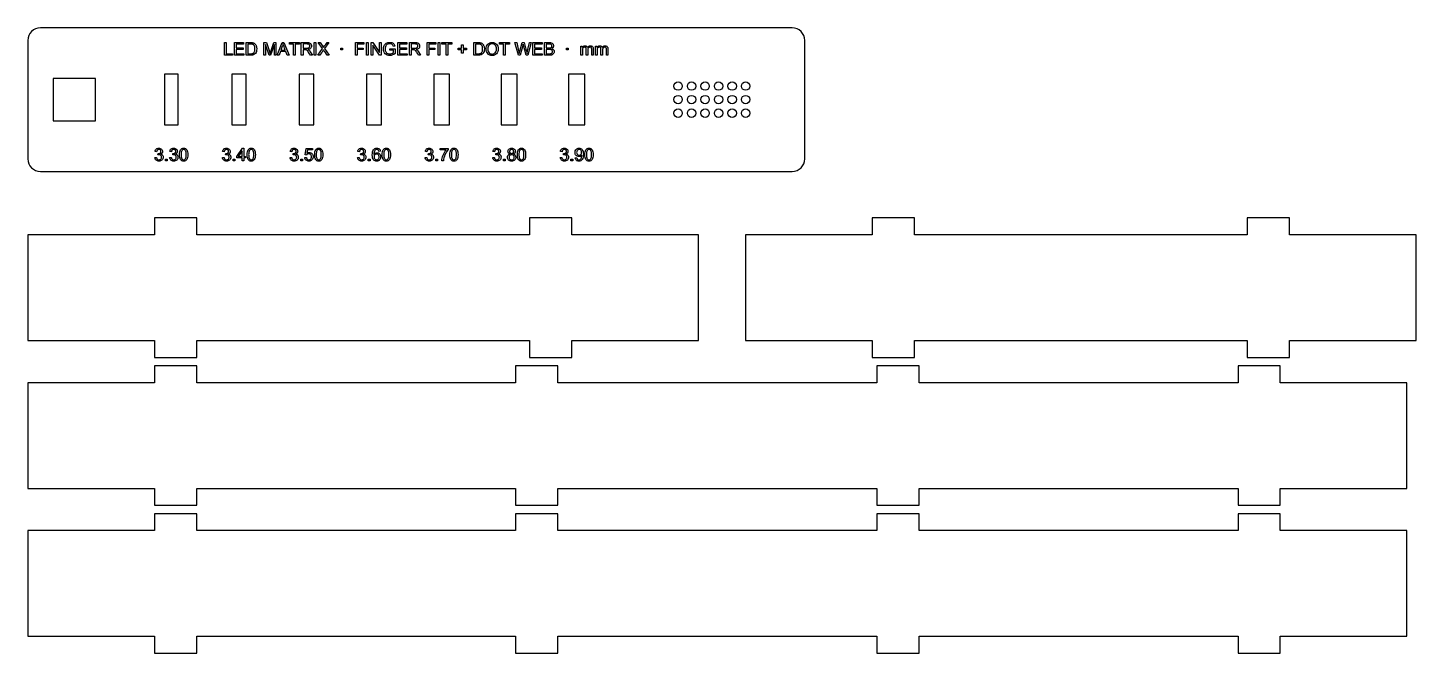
# Model space of a CAD drawing. Header units: millimetres. Extents: x 0 to 335, y -3 to 529.
# Drawn here: x 0 to 328.8, y 381 to 529 of the extents above; entities that cross this region are included whole.
import ezdxf

# ---------------------------------------------------------------- set-up
doc = ezdxf.new("R2010")
doc.units = ezdxf.units.MM
doc.layers.add('CUT', color=7, linetype='Continuous')
doc.layers.add('ENGRAVE', color=7, linetype='Continuous')

msp = doc.modelspace()

# ---------------------------------------------------------------- linework, layer by layer
at = {"layer": 'CUT'}
for p, q in [((181, 529), (3, 529)), ((0, 526), (0, 498)), ((184, 498), (184, 526)), ((16, 517), (6, 517)), ((6, 517), (6, 507)), ((16, 507), (16, 517)), ((35.65, 518), (32.35, 518)), ((32.35, 518), (32.35, 506)), ((35.65, 506), (35.65, 518)), ((51.7, 518), (48.3, 518)), ((48.3, 518), (48.3, 506)), ((51.7, 506), (51.7, 518)), ((67.75, 518), (64.25, 518)), ((64.25, 518), (64.25, 506)), ((67.75, 506), (67.75, 518)), ((83.8, 518), (80.2, 518)), ((80.2, 518), (80.2, 506)), ((83.8, 506), (83.8, 518)), ((99.85, 518), (96.15, 518)), ((96.15, 518), (96.15, 506)), ((99.85, 506), (99.85, 518)), ((115.9, 518), (112.1, 518)), ((112.1, 518), (112.1, 506)), ((115.9, 506), (115.9, 518)), ((131.95, 518), (128.05, 518)), ((128.05, 518), (128.05, 506)), ((131.95, 506), (131.95, 518)), ((6, 507), (16, 507)), ((32.35, 506), (35.65, 506)), ((48.3, 506), (51.7, 506)), ((64.25, 506), (67.75, 506)), ((80.2, 506), (83.8, 506)), ((96.15, 506), (99.85, 506)), ((112.1, 506), (115.9, 506)), ((128.05, 506), (131.95, 506)), ((3, 495), (181, 495)), ((40, 484), (30, 484)), ((30, 484), (30, 480)), ((40, 480), (40, 484)), ((128.8, 484), (118.8, 484)), ((118.8, 484), (118.8, 480)), ((128.8, 480), (128.8, 484)), ((210, 484), (200, 484)), ((200, 484), (200, 480)), ((210, 480), (210, 484)), ((298.8, 484), (288.8, 484)), ((288.8, 484), (288.8, 480)), ((298.8, 480), (298.8, 484)), ((30, 480), (0, 480)), ((0, 480), (0, 455)), ((118.8, 480), (40, 480)), ((158.8, 480), (128.8, 480)), ((158.8, 455), (158.8, 480)), ((200, 480), (170, 480)), ((170, 480), (170, 455)), ((288.8, 480), (210, 480)), ((328.8, 480), (298.8, 480)), ((328.8, 455), (328.8, 480)), ((0, 455), (30, 455)), ((30, 455), (30, 451)), ((40, 451), (40, 455)), ((40, 455), (118.8, 455)), ((118.8, 455), (118.8, 451)), ((128.8, 451), (128.8, 455)), ((128.8, 455), (158.8, 455)), ((170, 455), (200, 455)), ((200, 455), (200, 451)), ((210, 451), (210, 455)), ((210, 455), (288.8, 455)), ((288.8, 455), (288.8, 451)), ((298.8, 451), (298.8, 455)), ((298.8, 455), (328.8, 455)), ((30, 451), (40, 451)), ((118.8, 451), (128.8, 451)), ((200, 451), (210, 451)), ((288.8, 451), (298.8, 451)), ((40, 449), (30, 449)), ((30, 449), (30, 445)), ((40, 445), (40, 449)), ((125.53, 449), (115.53, 449)), ((115.53, 449), (115.53, 445)), ((125.53, 445), (125.53, 449)), ((211.07, 449), (201.07, 449)), ((201.07, 449), (201.07, 445)), ((211.07, 445), (211.07, 449)), ((296.6, 449), (286.6, 449)), ((286.6, 449), (286.6, 445)), ((296.6, 445), (296.6, 449)), ((30, 445), (0, 445)), ((0, 445), (0, 420)), ((115.53, 445), (40, 445)), ((201.07, 445), (125.53, 445)), ((286.6, 445), (211.07, 445)), ((326.6, 445), (296.6, 445)), ((326.6, 420), (326.6, 445)), ((0, 420), (30, 420)), ((30, 420), (30, 416)), ((40, 416), (40, 420)), ((40, 420), (115.53, 420)), ((115.53, 420), (115.53, 416)), ((125.53, 416), (125.53, 420)), ((125.53, 420), (201.07, 420)), ((201.07, 420), (201.07, 416)), ((211.07, 416), (211.07, 420)), ((211.07, 420), (286.6, 420)), ((286.6, 420), (286.6, 416)), ((296.6, 416), (296.6, 420)), ((296.6, 420), (326.6, 420)), ((30, 416), (40, 416)), ((115.53, 416), (125.53, 416)), ((201.07, 416), (211.07, 416)), ((286.6, 416), (296.6, 416)), ((40, 414), (30, 414)), ((30, 414), (30, 410)), ((40, 410), (40, 414)), ((125.53, 414), (115.53, 414)), ((115.53, 414), (115.53, 410)), ((125.53, 410), (125.53, 414)), ((211.07, 414), (201.07, 414)), ((201.07, 414), (201.07, 410)), ((211.07, 410), (211.07, 414)), ((296.6, 414), (286.6, 414)), ((286.6, 414), (286.6, 410)), ((296.6, 410), (296.6, 414)), ((30, 410), (0, 410)), ((0, 410), (0, 385)), ((115.53, 410), (40, 410)), ((201.07, 410), (125.53, 410)), ((286.6, 410), (211.07, 410)), ((326.6, 410), (296.6, 410)), ((326.6, 385), (326.6, 410)), ((0, 385), (30, 385)), ((30, 385), (30, 381)), ((40, 381), (40, 385)), ((40, 385), (115.53, 385)), ((115.53, 385), (115.53, 381)), ((125.53, 381), (125.53, 385)), ((125.53, 385), (201.07, 385)), ((201.07, 385), (201.07, 381)), ((211.07, 381), (211.07, 385)), ((211.07, 385), (286.6, 385)), ((286.6, 385), (286.6, 381)), ((296.6, 381), (296.6, 385)), ((296.6, 385), (326.6, 385)), ((30, 381), (40, 381)), ((115.53, 381), (125.53, 381)), ((201.07, 381), (211.07, 381)), ((286.6, 381), (296.6, 381))]:
    msp.add_line(p, q, dxfattribs=at)
for centre in [(154, 515.2), (154, 512), (157.2, 515.2), (157.2, 512), (160.4, 515.2), (160.4, 512), (163.6, 515.2), (163.6, 512), (166.8, 515.2), (166.8, 512), (170, 515.2), (170, 512), (154, 508.8), (157.2, 508.8), (160.4, 508.8), (163.6, 508.8), (166.8, 508.8), (170, 508.8)]:
    msp.add_circle(centre, 1, dxfattribs=at)
for centre, start, end in [((3, 526), 90, 180), ((181, 526), 0, 90), ((3, 498), 180, 270), ((181, 498), -90, 0)]:
    msp.add_arc(centre, 3, start, end, dxfattribs=at)
at = {"layer": 'ENGRAVE'}
for points in [[(48.47, 522.5), (46.6, 522.5), (46.6, 525.5), (46.99, 525.5), (46.99, 522.86), (48.47, 522.86), (48.47, 522.5)], [(51.18, 522.5), (48.94, 522.5), (48.94, 525.5), (51.11, 525.5), (51.11, 525.14), (49.34, 525.14), (49.34, 524.23), (51, 524.23), (51, 523.87), (49.34, 523.87), (49.34, 522.86), (51.18, 522.86), (51.18, 522.5)], [(51.74, 525.5), (52.78, 525.5), (52.91, 525.5), (53.03, 525.49), (53.14, 525.48), (53.25, 525.47), (53.34, 525.45), (53.44, 525.42), (53.53, 525.39), (53.62, 525.34), (53.71, 525.28), (53.79, 525.21), (53.87, 525.13), (53.94, 525.04), (54, 524.94), (54.05, 524.84), (54.1, 524.73), (54.15, 524.61), (54.18, 524.48), (54.2, 524.34), (54.22, 524.18), (54.22, 524.02), (54.2, 523.7), (54.14, 523.41), (54.05, 523.15), (53.91, 522.93), (53.72, 522.74), (53.48, 522.61), (53.18, 522.53), (52.82, 522.5), (51.74, 522.5), (51.74, 525.5)], [(52.14, 522.86), (52.78, 522.86), (52.88, 522.86), (52.97, 522.86), (53.05, 522.87), (53.13, 522.88), (53.21, 522.9), (53.29, 522.93), (53.37, 522.96), (53.45, 523.01), (53.52, 523.08), (53.59, 523.16), (53.65, 523.25), (53.71, 523.37), (53.75, 523.5), (53.79, 523.66), (53.81, 523.83), (53.81, 524.02), (53.81, 524.14), (53.8, 524.24), (53.79, 524.35), (53.77, 524.45), (53.75, 524.54), (53.72, 524.63), (53.68, 524.72), (53.63, 524.8), (53.57, 524.88), (53.51, 524.94), (53.45, 524.99), (53.38, 525.04), (53.31, 525.07), (53.24, 525.1), (53.17, 525.12), (53.11, 525.13), (53.04, 525.13), (52.96, 525.14), (52.87, 525.14), (52.77, 525.14), (52.14, 525.14), (52.14, 522.86)], [(58.77, 522.5), (58.39, 522.5), (58.39, 525.01), (58.39, 525.01), (57.52, 522.5), (57.17, 522.5), (56.31, 525.05), (56.29, 525.05), (56.29, 522.5), (55.92, 522.5), (55.92, 525.5), (56.51, 525.5), (57.22, 523.38), (57.27, 523.22), (57.31, 523.09), (57.34, 522.99), (57.36, 522.93), (57.37, 522.93), (57.4, 523.03), (57.43, 523.14), (57.48, 523.27), (57.53, 523.41), (58.24, 525.5), (58.77, 525.5), (58.77, 522.5)], [(61.89, 522.5), (61.44, 522.5), (61.09, 523.41), (59.84, 523.41), (59.5, 522.5), (59.08, 522.5), (60.24, 525.5), (60.66, 525.5), (61.89, 522.5)], [(60.97, 523.73), (60.8, 524.16), (60.68, 524.49), (60.6, 524.72), (60.55, 524.83), (60.53, 524.91), (60.5, 524.99), (60.48, 525.08), (60.45, 525.19), (60.44, 525.19), (60.41, 525.04), (60.37, 524.9), (60.33, 524.76), (60.28, 524.63), (59.95, 523.73), (60.97, 523.73)], [(64.35, 525.14), (63.36, 525.14), (63.36, 522.5), (62.96, 522.5), (62.96, 525.14), (61.98, 525.14), (61.98, 525.5), (64.35, 525.5), (64.35, 525.14)], [(67.42, 522.5), (66.92, 522.5), (66.72, 522.82), (66.56, 523.07), (66.44, 523.25), (66.37, 523.37), (66.31, 523.45), (66.26, 523.52), (66.2, 523.59), (66.14, 523.65), (66.08, 523.7), (66.02, 523.74), (65.97, 523.77), (65.91, 523.79), (65.86, 523.81), (65.79, 523.82), (65.72, 523.82), (65.64, 523.82), (65.18, 523.82), (65.18, 522.5), (64.78, 522.5), (64.78, 525.5), (66.11, 525.5), (66.24, 525.5), (66.36, 525.49), (66.47, 525.48), (66.56, 525.47), (66.65, 525.44), (66.74, 525.41), (66.82, 525.37), (66.89, 525.32), (66.95, 525.26), (67.01, 525.19), (67.06, 525.12), (67.1, 525.04), (67.13, 524.95), (67.16, 524.86), (67.17, 524.77), (67.18, 524.68), (67.16, 524.52), (67.12, 524.37), (67.06, 524.24), (66.96, 524.13), (66.84, 524.04), (66.7, 523.96), (66.53, 523.91), (66.34, 523.87), (66.34, 523.86), (66.48, 523.78), (66.63, 523.66), (66.77, 523.51), (66.9, 523.32), (67.42, 522.5)], [(65.18, 524.18), (66.03, 524.18), (66.15, 524.18), (66.26, 524.19), (66.35, 524.2), (66.44, 524.22), (66.51, 524.25), (66.57, 524.29), (66.63, 524.34), (66.68, 524.39), (66.72, 524.46), (66.74, 524.53), (66.76, 524.6), (66.77, 524.68), (66.76, 524.78), (66.73, 524.87), (66.68, 524.95), (66.62, 525.03), (66.53, 525.09), (66.42, 525.13), (66.28, 525.16), (66.12, 525.17), (65.18, 525.17), (65.18, 524.18)], [(68.25, 522.5), (67.86, 522.5), (67.86, 525.5), (68.25, 525.5), (68.25, 522.5)], [(71.41, 522.5), (70.92, 522.5), (70.31, 523.35), (70.21, 523.49), (70.13, 523.61), (70.07, 523.7), (70.04, 523.77), (70.03, 523.77), (70.01, 523.74), (69.97, 523.68), (69.9, 523.57), (69.8, 523.43), (69.68, 523.26), (69.53, 523.04), (69.34, 522.79), (69.13, 522.5), (68.66, 522.5), (69.82, 524.06), (68.79, 525.5), (69.26, 525.5), (69.9, 524.6), (69.94, 524.53), (69.98, 524.47), (70.02, 524.41), (70.05, 524.36), (70.13, 524.48), (70.3, 524.71), (70.55, 525.05), (70.89, 525.5), (71.32, 525.5), (70.27, 524.09), (71.41, 522.5)], [(74.55, 523.76), (74.13, 523.76), (74.13, 524.18), (74.55, 524.18), (74.55, 523.76)], [(79.61, 525.14), (77.99, 525.14), (77.99, 524.21), (79.4, 524.21), (79.4, 523.86), (77.99, 523.86), (77.99, 522.5), (77.59, 522.5), (77.59, 525.5), (79.61, 525.5), (79.61, 525.14)], [(80.6, 522.5), (80.2, 522.5), (80.2, 525.5), (80.6, 525.5), (80.6, 522.5)], [(83.67, 522.5), (83.26, 522.5), (81.69, 524.86), (81.69, 524.86), (81.69, 522.5), (81.31, 522.5), (81.31, 525.5), (81.71, 525.5), (83.28, 523.14), (83.29, 523.14), (83.29, 525.5), (83.67, 525.5), (83.67, 522.5)], [(87, 522.92), (86.71, 522.71), (86.4, 522.57), (86.09, 522.48), (85.76, 522.45), (85.43, 522.48), (85.13, 522.55), (84.87, 522.69), (84.64, 522.87), (84.46, 523.1), (84.33, 523.36), (84.25, 523.66), (84.22, 523.99), (84.23, 524.2), (84.26, 524.4), (84.32, 524.59), (84.39, 524.78), (84.49, 524.95), (84.61, 525.11), (84.75, 525.24), (84.9, 525.35), (85.08, 525.44), (85.28, 525.5), (85.49, 525.54), (85.73, 525.55), (85.97, 525.54), (86.18, 525.5), (86.37, 525.43), (86.54, 525.33), (86.68, 525.2), (86.79, 525.05), (86.88, 524.87), (86.95, 524.66), (86.59, 524.56), (86.54, 524.71), (86.48, 524.85), (86.39, 524.96), (86.29, 525.05), (86.18, 525.12), (86.04, 525.17), (85.89, 525.2), (85.73, 525.21), (85.47, 525.19), (85.25, 525.13), (85.06, 525.02), (84.91, 524.88), (84.79, 524.7), (84.7, 524.5), (84.65, 524.27), (84.63, 524.01), (84.64, 523.82), (84.67, 523.64), (84.71, 523.49), (84.77, 523.35), (84.84, 523.22), (84.93, 523.11), (85.04, 523.02), (85.16, 522.94), (85.3, 522.88), (85.44, 522.84), (85.58, 522.82), (85.73, 522.81), (85.97, 522.83), (86.19, 522.88), (86.4, 522.98), (86.61, 523.12), (86.61, 523.67), (85.73, 523.67), (85.73, 524.03), (87, 524.03), (87, 522.92)], [(89.84, 522.5), (87.6, 522.5), (87.6, 525.5), (89.77, 525.5), (89.77, 525.14), (87.99, 525.14), (87.99, 524.23), (89.65, 524.23), (89.65, 523.87), (87.99, 523.87), (87.99, 522.86), (89.84, 522.86), (89.84, 522.5)], [(93.04, 522.5), (92.54, 522.5), (92.34, 522.82), (92.18, 523.07), (92.06, 523.25), (91.98, 523.37), (91.93, 523.45), (91.87, 523.52), (91.81, 523.59), (91.75, 523.65), (91.7, 523.7), (91.64, 523.74), (91.58, 523.77), (91.53, 523.79), (91.47, 523.81), (91.41, 523.82), (91.33, 523.82), (91.25, 523.82), (90.79, 523.82), (90.79, 522.5), (90.39, 522.5), (90.39, 525.5), (91.72, 525.5), (91.85, 525.5), (91.97, 525.49), (92.08, 525.48), (92.18, 525.47), (92.27, 525.44), (92.35, 525.41), (92.43, 525.37), (92.5, 525.32), (92.57, 525.26), (92.63, 525.19), (92.67, 525.12), (92.72, 525.04), (92.75, 524.95), (92.77, 524.86), (92.79, 524.77), (92.79, 524.68), (92.78, 524.52), (92.74, 524.37), (92.67, 524.24), (92.58, 524.13), (92.46, 524.04), (92.31, 523.96), (92.14, 523.91), (91.95, 523.87), (91.95, 523.86), (92.1, 523.78), (92.24, 523.66), (92.38, 523.51), (92.51, 523.32), (93.04, 522.5)], [(90.79, 524.18), (91.64, 524.18), (91.77, 524.18), (91.87, 524.19), (91.97, 524.2), (92.05, 524.22), (92.12, 524.25), (92.19, 524.29), (92.24, 524.34), (92.29, 524.39), (92.33, 524.46), (92.36, 524.53), (92.38, 524.6), (92.38, 524.68), (92.37, 524.78), (92.34, 524.87), (92.3, 524.95), (92.23, 525.03), (92.15, 525.09), (92.03, 525.13), (91.9, 525.16), (91.74, 525.17), (90.79, 525.17), (90.79, 524.18)], [(96.61, 525.14), (94.98, 525.14), (94.98, 524.21), (96.39, 524.21), (96.39, 523.86), (94.98, 523.86), (94.98, 522.5), (94.59, 522.5), (94.59, 525.5), (96.61, 525.5), (96.61, 525.14)], [(97.59, 522.5), (97.19, 522.5), (97.19, 525.5), (97.59, 525.5), (97.59, 522.5)], [(100.44, 525.14), (99.45, 525.14), (99.45, 522.5), (99.05, 522.5), (99.05, 525.14), (98.07, 525.14), (98.07, 525.5), (100.44, 525.5), (100.44, 525.14)], [(103.92, 523.81), (103.09, 523.81), (103.09, 522.99), (102.75, 522.99), (102.75, 523.81), (101.93, 523.81), (101.93, 524.15), (102.75, 524.15), (102.75, 524.97), (103.09, 524.97), (103.09, 524.15), (103.92, 524.15), (103.92, 523.81)], [(105.65, 525.5), (106.68, 525.5), (106.81, 525.5), (106.94, 525.49), (107.05, 525.48), (107.15, 525.47), (107.25, 525.45), (107.34, 525.42), (107.44, 525.39), (107.53, 525.34), (107.61, 525.28), (107.69, 525.21), (107.77, 525.13), (107.84, 525.04), (107.9, 524.94), (107.96, 524.84), (108.01, 524.73), (108.05, 524.61), (108.08, 524.48), (108.11, 524.34), (108.12, 524.18), (108.13, 524.02), (108.11, 523.7), (108.05, 523.41), (107.95, 523.15), (107.81, 522.93), (107.63, 522.74), (107.38, 522.61), (107.08, 522.53), (106.73, 522.5), (105.65, 522.5), (105.65, 525.5)], [(106.04, 522.86), (106.69, 522.86), (106.78, 522.86), (106.87, 522.86), (106.96, 522.87), (107.04, 522.88), (107.11, 522.9), (107.19, 522.93), (107.27, 522.96), (107.35, 523.01), (107.43, 523.08), (107.49, 523.16), (107.56, 523.25), (107.61, 523.37), (107.66, 523.5), (107.69, 523.66), (107.71, 523.83), (107.72, 524.02), (107.71, 524.14), (107.71, 524.24), (107.69, 524.35), (107.68, 524.45), (107.65, 524.54), (107.62, 524.63), (107.58, 524.72), (107.53, 524.8), (107.47, 524.88), (107.41, 524.94), (107.35, 524.99), (107.28, 525.04), (107.21, 525.07), (107.15, 525.1), (107.08, 525.12), (107.01, 525.13), (106.94, 525.13), (106.86, 525.14), (106.77, 525.14), (106.67, 525.14), (106.04, 525.14), (106.04, 522.86)], [(109.97, 525.55), (110.27, 525.52), (110.55, 525.44), (110.79, 525.31), (111, 525.12), (111.18, 524.89), (111.3, 524.63), (111.38, 524.33), (111.4, 524), (111.38, 523.66), (111.3, 523.37), (111.18, 523.1), (111, 522.87), (110.79, 522.69), (110.54, 522.55), (110.27, 522.48), (109.97, 522.45), (109.66, 522.48), (109.39, 522.56), (109.14, 522.7), (108.93, 522.89), (108.76, 523.12), (108.63, 523.38), (108.56, 523.66), (108.53, 523.96), (108.56, 524.31), (108.63, 524.62), (108.76, 524.89), (108.93, 525.13), (109.15, 525.31), (109.39, 525.45), (109.67, 525.52), (109.97, 525.55)], [(109.97, 522.79), (110.19, 522.81), (110.38, 522.87), (110.56, 522.97), (110.71, 523.11), (110.83, 523.28), (110.92, 523.49), (110.97, 523.73), (110.99, 524), (110.98, 524.27), (110.92, 524.51), (110.83, 524.72), (110.7, 524.9), (110.55, 525.03), (110.38, 525.13), (110.19, 525.19), (109.98, 525.21), (109.76, 525.19), (109.57, 525.13), (109.39, 525.04), (109.24, 524.9), (109.11, 524.73), (109.02, 524.51), (108.96, 524.25), (108.95, 523.95), (108.96, 523.71), (109.02, 523.48), (109.11, 523.28), (109.23, 523.11), (109.38, 522.97), (109.56, 522.87), (109.75, 522.81), (109.97, 522.79)], [(114.07, 525.14), (113.07, 525.14), (113.07, 522.5), (112.67, 522.5), (112.67, 525.14), (111.69, 525.14), (111.69, 525.5), (114.07, 525.5), (114.07, 525.14)], [(119.23, 525.5), (118.41, 522.5), (118.02, 522.5), (117.37, 524.86), (117.35, 524.95), (117.33, 525.02), (117.31, 525.09), (117.3, 525.14), (117.3, 525.14), (117.21, 524.78), (116.57, 522.5), (116.17, 522.5), (115.37, 525.5), (115.78, 525.5), (116.24, 523.53), (116.28, 523.35), (116.32, 523.2), (116.34, 523.07), (116.36, 522.96), (116.36, 522.95), (116.36, 522.93), (116.36, 522.92), (116.36, 522.92), (116.37, 522.92), (116.41, 523.1), (116.44, 523.25), (116.47, 523.38), (116.5, 523.48), (117.07, 525.5), (117.55, 525.5), (117.98, 523.98), (118.05, 523.71), (118.12, 523.44), (118.17, 523.17), (118.21, 522.92), (118.22, 522.92), (118.24, 523.05), (118.27, 523.2), (118.31, 523.38), (118.36, 523.57), (118.83, 525.5), (119.23, 525.5)], [(121.85, 522.5), (119.61, 522.5), (119.61, 525.5), (121.78, 525.5), (121.78, 525.14), (120.01, 525.14), (120.01, 524.23), (121.67, 524.23), (121.67, 523.87), (120.01, 523.87), (120.01, 522.86), (121.85, 522.86), (121.85, 522.5)], [(124.09, 524.1), (124.22, 524.05), (124.34, 523.98), (124.43, 523.91), (124.51, 523.82), (124.57, 523.72), (124.62, 523.61), (124.64, 523.49), (124.65, 523.37), (124.64, 523.25), (124.62, 523.13), (124.58, 523.02), (124.52, 522.91), (124.45, 522.81), (124.37, 522.73), (124.27, 522.66), (124.16, 522.6), (124.04, 522.56), (123.89, 522.52), (123.72, 522.51), (123.53, 522.5), (122.38, 522.5), (122.38, 525.5), (123.51, 525.5), (123.76, 525.49), (123.98, 525.44), (124.15, 525.37), (124.28, 525.26), (124.38, 525.14), (124.45, 525.01), (124.49, 524.88), (124.5, 524.73), (124.5, 524.64), (124.48, 524.55), (124.45, 524.46), (124.4, 524.37), (124.34, 524.29), (124.27, 524.22), (124.19, 524.15), (124.09, 524.1)], [(122.78, 524.24), (123.43, 524.24), (123.53, 524.24), (123.62, 524.25), (123.7, 524.26), (123.77, 524.27), (123.83, 524.28), (123.9, 524.31), (123.95, 524.34), (124.01, 524.38), (124.05, 524.44), (124.09, 524.51), (124.11, 524.59), (124.11, 524.68), (124.11, 524.78), (124.09, 524.87), (124.05, 524.94), (124.01, 525), (123.95, 525.04), (123.89, 525.08), (123.83, 525.11), (123.76, 525.12), (123.68, 525.13), (123.59, 525.14), (123.49, 525.14), (123.38, 525.14), (122.78, 525.14), (122.78, 524.24)], [(122.78, 522.86), (123.53, 522.86), (123.71, 522.86), (123.87, 522.89), (123.99, 522.93), (124.08, 522.99), (124.15, 523.07), (124.2, 523.16), (124.23, 523.26), (124.24, 523.37), (124.23, 523.49), (124.2, 523.59), (124.15, 523.68), (124.07, 523.75), (123.97, 523.81), (123.84, 523.85), (123.68, 523.88), (123.48, 523.89), (122.78, 523.89), (122.78, 522.86)], [(127.99, 523.76), (127.57, 523.76), (127.57, 524.18), (127.99, 524.18), (127.99, 523.76)], [(133.91, 522.5), (133.54, 522.5), (133.54, 523.87), (133.54, 523.94), (133.54, 524.01), (133.53, 524.07), (133.52, 524.13), (133.51, 524.18), (133.49, 524.23), (133.46, 524.28), (133.42, 524.32), (133.37, 524.36), (133.31, 524.38), (133.24, 524.4), (133.15, 524.4), (133.05, 524.39), (132.95, 524.37), (132.86, 524.32), (132.78, 524.25), (132.71, 524.16), (132.66, 524.05), (132.63, 523.92), (132.62, 523.76), (132.62, 522.5), (132.25, 522.5), (132.25, 523.91), (132.25, 524.04), (132.23, 524.15), (132.2, 524.24), (132.15, 524.3), (132.1, 524.34), (132.03, 524.38), (131.96, 524.4), (131.87, 524.4), (131.76, 524.39), (131.66, 524.36), (131.56, 524.31), (131.48, 524.24), (131.42, 524.14), (131.37, 524), (131.34, 523.83), (131.33, 523.63), (131.33, 522.5), (130.96, 522.5), (130.96, 524.67), (131.29, 524.67), (131.29, 524.37), (131.3, 524.37), (131.43, 524.52), (131.57, 524.63), (131.75, 524.7), (131.95, 524.72), (132.06, 524.71), (132.17, 524.7), (132.26, 524.67), (132.34, 524.63), (132.42, 524.57), (132.48, 524.51), (132.53, 524.43), (132.57, 524.34), (132.7, 524.51), (132.86, 524.63), (133.04, 524.7), (133.24, 524.72), (133.4, 524.71), (133.53, 524.67), (133.65, 524.62), (133.74, 524.54), (133.82, 524.44), (133.87, 524.31), (133.9, 524.16), (133.91, 523.99), (133.91, 522.5)], [(137.4, 522.5), (137.04, 522.5), (137.04, 523.87), (137.03, 523.94), (137.03, 524.01), (137.02, 524.07), (137.02, 524.13), (137, 524.18), (136.98, 524.23), (136.95, 524.28), (136.91, 524.32), (136.86, 524.36), (136.8, 524.38), (136.73, 524.4), (136.64, 524.4), (136.54, 524.39), (136.44, 524.37), (136.35, 524.32), (136.27, 524.25), (136.2, 524.16), (136.15, 524.05), (136.12, 523.92), (136.11, 523.76), (136.11, 522.5), (135.74, 522.5), (135.74, 523.91), (135.74, 524.04), (135.72, 524.15), (135.69, 524.24), (135.65, 524.3), (135.59, 524.34), (135.53, 524.38), (135.45, 524.4), (135.36, 524.4), (135.25, 524.39), (135.15, 524.36), (135.06, 524.31), (134.97, 524.24), (134.91, 524.14), (134.86, 524), (134.83, 523.83), (134.82, 523.63), (134.82, 522.5), (134.45, 522.5), (134.45, 524.67), (134.78, 524.67), (134.78, 524.37), (134.79, 524.37), (134.92, 524.52), (135.07, 524.63), (135.24, 524.7), (135.44, 524.72), (135.56, 524.71), (135.66, 524.7), (135.75, 524.67), (135.84, 524.63), (135.91, 524.57), (135.97, 524.51), (136.02, 524.43), (136.06, 524.34), (136.19, 524.51), (136.35, 524.63), (136.53, 524.7), (136.73, 524.72), (136.89, 524.71), (137.02, 524.67), (137.14, 524.62), (137.24, 524.54), (137.31, 524.44), (137.36, 524.31), (137.39, 524.16), (137.4, 523.99), (137.4, 522.5)], [(31.51, 499.12), (31.64, 499.09), (31.76, 499.03), (31.85, 498.95), (31.93, 498.85), (31.99, 498.74), (32.04, 498.63), (32.07, 498.51), (32.07, 498.38), (32.06, 498.19), (32, 498.01), (31.91, 497.85), (31.78, 497.71), (31.62, 497.6), (31.45, 497.51), (31.26, 497.47), (31.06, 497.45), (30.87, 497.46), (30.7, 497.51), (30.55, 497.58), (30.41, 497.68), (30.29, 497.81), (30.2, 497.95), (30.14, 498.11), (30.11, 498.29), (30.48, 498.34), (30.51, 498.2), (30.55, 498.08), (30.61, 497.98), (30.68, 497.9), (30.76, 497.83), (30.85, 497.79), (30.95, 497.76), (31.06, 497.75), (31.19, 497.76), (31.3, 497.8), (31.41, 497.85), (31.5, 497.93), (31.58, 498.03), (31.63, 498.13), (31.67, 498.25), (31.68, 498.38), (31.67, 498.5), (31.64, 498.61), (31.59, 498.71), (31.52, 498.79), (31.43, 498.87), (31.33, 498.92), (31.22, 498.95), (31.09, 498.96), (31.04, 498.96), (30.97, 498.95), (30.91, 498.94), (30.83, 498.92), (30.88, 499.24), (30.95, 499.24), (31.01, 499.25), (31.06, 499.25), (31.11, 499.26), (31.15, 499.27), (31.2, 499.28), (31.25, 499.3), (31.3, 499.33), (31.35, 499.36), (31.4, 499.39), (31.44, 499.44), (31.48, 499.49), (31.51, 499.54), (31.53, 499.6), (31.54, 499.67), (31.55, 499.74), (31.54, 499.85), (31.51, 499.94), (31.46, 500.02), (31.4, 500.09), (31.32, 500.14), (31.24, 500.18), (31.15, 500.2), (31.06, 500.21), (30.95, 500.2), (30.85, 500.18), (30.77, 500.13), (30.69, 500.07), (30.63, 499.99), (30.58, 499.9), (30.54, 499.79), (30.52, 499.67), (30.15, 499.73), (30.19, 499.92), (30.26, 500.08), (30.35, 500.21), (30.46, 500.32), (30.59, 500.4), (30.73, 500.47), (30.88, 500.5), (31.05, 500.51), (31.23, 500.5), (31.39, 500.46), (31.54, 500.39), (31.67, 500.29), (31.78, 500.17), (31.86, 500.04), (31.91, 499.89), (31.92, 499.73), (31.9, 499.54), (31.82, 499.37), (31.69, 499.24), (31.51, 499.13), (31.51, 499.12)], [(35.01, 499.12), (35.14, 499.09), (35.25, 499.03), (35.35, 498.95), (35.43, 498.85), (35.49, 498.74), (35.53, 498.63), (35.56, 498.51), (35.57, 498.38), (35.55, 498.19), (35.5, 498.01), (35.4, 497.85), (35.27, 497.71), (35.12, 497.6), (34.94, 497.51), (34.76, 497.47), (34.56, 497.45), (34.37, 497.46), (34.2, 497.51), (34.04, 497.58), (33.9, 497.68), (33.79, 497.81), (33.7, 497.95), (33.64, 498.11), (33.6, 498.29), (33.97, 498.34), (34, 498.2), (34.05, 498.08), (34.11, 497.98), (34.17, 497.9), (34.25, 497.83), (34.34, 497.79), (34.44, 497.76), (34.56, 497.75), (34.68, 497.76), (34.8, 497.8), (34.9, 497.85), (35, 497.93), (35.07, 498.03), (35.13, 498.13), (35.16, 498.25), (35.17, 498.38), (35.16, 498.5), (35.13, 498.61), (35.08, 498.71), (35.01, 498.79), (34.92, 498.87), (34.82, 498.92), (34.71, 498.95), (34.59, 498.96), (34.53, 498.96), (34.47, 498.95), (34.4, 498.94), (34.33, 498.92), (34.37, 499.24), (34.44, 499.24), (34.5, 499.25), (34.56, 499.25), (34.6, 499.26), (34.65, 499.27), (34.69, 499.28), (34.74, 499.3), (34.8, 499.33), (34.85, 499.36), (34.89, 499.39), (34.93, 499.44), (34.97, 499.49), (35, 499.54), (35.02, 499.6), (35.04, 499.67), (35.04, 499.74), (35.03, 499.85), (35, 499.94), (34.96, 500.02), (34.89, 500.09), (34.82, 500.14), (34.73, 500.18), (34.64, 500.2), (34.55, 500.21), (34.44, 500.2), (34.35, 500.18), (34.26, 500.13), (34.19, 500.07), (34.12, 499.99), (34.07, 499.9), (34.04, 499.79), (34.01, 499.67), (33.64, 499.73), (33.69, 499.92), (33.76, 500.08), (33.85, 500.21), (33.96, 500.32), (34.09, 500.4), (34.23, 500.47), (34.38, 500.5), (34.54, 500.51), (34.72, 500.5), (34.89, 500.46), (35.03, 500.39), (35.17, 500.29), (35.28, 500.17), (35.36, 500.04), (35.4, 499.89), (35.42, 499.73), (35.39, 499.54), (35.32, 499.37), (35.19, 499.24), (35.01, 499.13), (35.01, 499.12)], [(36.91, 500.51), (37.14, 500.49), (37.34, 500.42), (37.51, 500.3), (37.65, 500.13), (37.75, 499.91), (37.83, 499.65), (37.88, 499.34), (37.89, 498.98), (37.88, 498.62), (37.83, 498.3), (37.75, 498.04), (37.64, 497.83), (37.5, 497.66), (37.33, 497.54), (37.14, 497.47), (36.91, 497.45), (36.69, 497.47), (36.49, 497.54), (36.32, 497.66), (36.18, 497.83), (36.08, 498.05), (36, 498.31), (35.95, 498.62), (35.94, 498.98), (35.95, 499.34), (36, 499.66), (36.08, 499.92), (36.19, 500.13), (36.33, 500.3), (36.5, 500.42), (36.69, 500.49), (36.91, 500.51)], [(36.91, 497.75), (37.05, 497.77), (37.17, 497.82), (37.28, 497.91), (37.36, 498.04), (37.43, 498.21), (37.48, 498.42), (37.5, 498.68), (37.51, 498.98), (37.51, 499.19), (37.5, 499.39), (37.48, 499.55), (37.45, 499.69), (37.41, 499.82), (37.36, 499.92), (37.31, 500.01), (37.25, 500.08), (37.18, 500.14), (37.1, 500.18), (37.01, 500.2), (36.91, 500.21), (36.77, 500.19), (36.65, 500.14), (36.55, 500.05), (36.46, 499.92), (36.4, 499.75), (36.35, 499.54), (36.32, 499.28), (36.31, 498.98), (36.32, 498.77), (36.33, 498.58), (36.35, 498.41), (36.38, 498.27), (36.42, 498.15), (36.47, 498.04), (36.52, 497.95), (36.58, 497.88), (36.65, 497.82), (36.73, 497.78), (36.82, 497.76), (36.91, 497.75)], [(47.51, 499.12), (47.64, 499.09), (47.76, 499.03), (47.85, 498.95), (47.93, 498.85), (47.99, 498.74), (48.04, 498.63), (48.07, 498.51), (48.07, 498.38), (48.06, 498.19), (48, 498.01), (47.91, 497.85), (47.78, 497.71), (47.62, 497.6), (47.45, 497.51), (47.26, 497.47), (47.06, 497.45), (46.87, 497.46), (46.7, 497.51), (46.55, 497.58), (46.41, 497.68), (46.29, 497.81), (46.2, 497.95), (46.14, 498.11), (46.11, 498.29), (46.48, 498.34), (46.51, 498.2), (46.55, 498.08), (46.61, 497.98), (46.68, 497.9), (46.76, 497.83), (46.85, 497.79), (46.95, 497.76), (47.06, 497.75), (47.19, 497.76), (47.3, 497.8), (47.41, 497.85), (47.5, 497.93), (47.58, 498.03), (47.63, 498.13), (47.67, 498.25), (47.68, 498.38), (47.67, 498.5), (47.64, 498.61), (47.59, 498.71), (47.52, 498.79), (47.43, 498.87), (47.33, 498.92), (47.22, 498.95), (47.09, 498.96), (47.04, 498.96), (46.97, 498.95), (46.91, 498.94), (46.83, 498.92), (46.88, 499.24), (46.95, 499.24), (47.01, 499.25), (47.06, 499.25), (47.11, 499.26), (47.15, 499.27), (47.2, 499.28), (47.25, 499.3), (47.3, 499.33), (47.35, 499.36), (47.4, 499.39), (47.44, 499.44), (47.48, 499.49), (47.51, 499.54), (47.53, 499.6), (47.54, 499.67), (47.55, 499.74), (47.54, 499.85), (47.51, 499.94), (47.46, 500.02), (47.4, 500.09), (47.32, 500.14), (47.24, 500.18), (47.15, 500.2), (47.06, 500.21), (46.95, 500.2), (46.85, 500.18), (46.77, 500.13), (46.69, 500.07), (46.63, 499.99), (46.58, 499.9), (46.54, 499.79), (46.52, 499.67), (46.15, 499.73), (46.19, 499.92), (46.26, 500.08), (46.35, 500.21), (46.46, 500.32), (46.59, 500.4), (46.73, 500.47), (46.88, 500.5), (47.05, 500.51), (47.23, 500.5), (47.39, 500.46), (47.54, 500.39), (47.67, 500.29), (47.78, 500.17), (47.86, 500.04), (47.91, 499.89), (47.92, 499.73), (47.9, 499.54), (47.82, 499.37), (47.69, 499.24), (47.51, 499.13), (47.51, 499.12)], [(51.56, 498.22), (51.15, 498.22), (51.15, 497.5), (50.78, 497.5), (50.78, 498.22), (49.48, 498.22), (49.48, 498.56), (50.85, 500.5), (51.15, 500.5), (51.15, 498.56), (51.56, 498.56), (51.56, 498.22)], [(50.78, 498.56), (50.78, 499.91), (50.77, 499.91), (49.84, 498.56), (50.78, 498.56)], [(52.91, 500.51), (53.14, 500.49), (53.34, 500.42), (53.51, 500.3), (53.65, 500.13), (53.75, 499.91), (53.83, 499.65), (53.88, 499.34), (53.89, 498.98), (53.88, 498.62), (53.83, 498.3), (53.75, 498.04), (53.64, 497.83), (53.5, 497.66), (53.33, 497.54), (53.14, 497.47), (52.91, 497.45), (52.69, 497.47), (52.49, 497.54), (52.32, 497.66), (52.18, 497.83), (52.08, 498.05), (52, 498.31), (51.95, 498.62), (51.94, 498.98), (51.95, 499.34), (52, 499.66), (52.08, 499.92), (52.19, 500.13), (52.33, 500.3), (52.5, 500.42), (52.69, 500.49), (52.91, 500.51)], [(52.91, 497.75), (53.05, 497.77), (53.17, 497.82), (53.28, 497.91), (53.36, 498.04), (53.43, 498.21), (53.48, 498.42), (53.5, 498.68), (53.51, 498.98), (53.51, 499.19), (53.5, 499.39), (53.48, 499.55), (53.45, 499.69), (53.41, 499.82), (53.36, 499.92), (53.31, 500.01), (53.25, 500.08), (53.18, 500.14), (53.1, 500.18), (53.01, 500.2), (52.91, 500.21), (52.77, 500.19), (52.65, 500.14), (52.55, 500.05), (52.46, 499.92), (52.4, 499.75), (52.35, 499.54), (52.32, 499.28), (52.31, 498.98), (52.32, 498.77), (52.33, 498.58), (52.35, 498.41), (52.38, 498.27), (52.42, 498.15), (52.47, 498.04), (52.52, 497.95), (52.58, 497.88), (52.65, 497.82), (52.73, 497.78), (52.82, 497.76), (52.91, 497.75)], [(63.51, 499.12), (63.64, 499.09), (63.76, 499.03), (63.85, 498.95), (63.93, 498.85), (63.99, 498.74), (64.04, 498.63), (64.07, 498.51), (64.07, 498.38), (64.06, 498.19), (64, 498.01), (63.91, 497.85), (63.78, 497.71), (63.62, 497.6), (63.45, 497.51), (63.26, 497.47), (63.06, 497.45), (62.87, 497.46), (62.7, 497.51), (62.55, 497.58), (62.41, 497.68), (62.29, 497.81), (62.2, 497.95), (62.14, 498.11), (62.11, 498.29), (62.48, 498.34), (62.51, 498.2), (62.55, 498.08), (62.61, 497.98), (62.68, 497.9), (62.76, 497.83), (62.85, 497.79), (62.95, 497.76), (63.06, 497.75), (63.19, 497.76), (63.3, 497.8), (63.41, 497.85), (63.5, 497.93), (63.58, 498.03), (63.63, 498.13), (63.67, 498.25), (63.68, 498.38), (63.67, 498.5), (63.64, 498.61), (63.59, 498.71), (63.52, 498.79), (63.43, 498.87), (63.33, 498.92), (63.22, 498.95), (63.09, 498.96), (63.04, 498.96), (62.97, 498.95), (62.91, 498.94), (62.83, 498.92), (62.88, 499.24), (62.95, 499.24), (63.01, 499.25), (63.06, 499.25), (63.11, 499.26), (63.15, 499.27), (63.2, 499.28), (63.25, 499.3), (63.3, 499.33), (63.35, 499.36), (63.4, 499.39), (63.44, 499.44), (63.48, 499.49), (63.51, 499.54), (63.53, 499.6), (63.54, 499.67), (63.55, 499.74), (63.54, 499.85), (63.51, 499.94), (63.46, 500.02), (63.4, 500.09), (63.32, 500.14), (63.24, 500.18), (63.15, 500.2), (63.06, 500.21), (62.95, 500.2), (62.85, 500.18), (62.77, 500.13), (62.69, 500.07), (62.63, 499.99), (62.58, 499.9), (62.54, 499.79), (62.52, 499.67), (62.15, 499.73), (62.19, 499.92), (62.26, 500.08), (62.35, 500.21), (62.46, 500.32), (62.59, 500.4), (62.73, 500.47), (62.88, 500.5), (63.05, 500.51), (63.23, 500.5), (63.39, 500.46), (63.54, 500.39), (63.67, 500.29), (63.78, 500.17), (63.86, 500.04), (63.91, 499.89), (63.92, 499.73), (63.9, 499.54), (63.82, 499.37), (63.69, 499.24), (63.51, 499.13), (63.51, 499.12)], [(66.08, 499.3), (66.22, 499.39), (66.36, 499.44), (66.5, 499.48), (66.65, 499.49), (66.83, 499.47), (67, 499.42), (67.16, 499.34), (67.3, 499.23), (67.43, 499.08), (67.51, 498.92), (67.56, 498.73), (67.58, 498.52), (67.56, 498.3), (67.51, 498.11), (67.42, 497.93), (67.3, 497.76), (67.15, 497.62), (66.97, 497.53), (66.78, 497.47), (66.56, 497.45), (66.38, 497.46), (66.21, 497.5), (66.05, 497.57), (65.91, 497.66), (65.79, 497.78), (65.69, 497.92), (65.63, 498.09), (65.59, 498.29), (65.98, 498.32), (66.01, 498.18), (66.05, 498.07), (66.11, 497.97), (66.18, 497.89), (66.26, 497.83), (66.35, 497.79), (66.45, 497.76), (66.56, 497.75), (66.69, 497.76), (66.81, 497.8), (66.92, 497.87), (67.01, 497.96), (67.09, 498.08), (67.14, 498.2), (67.18, 498.34), (67.19, 498.48), (67.18, 498.63), (67.14, 498.77), (67.09, 498.88), (67.01, 498.98), (66.91, 499.06), (66.81, 499.12), (66.68, 499.15), (66.55, 499.16), (66.38, 499.15), (66.24, 499.09), (66.11, 499), (66.01, 498.88), (65.66, 498.92), (65.95, 500.46), (67.44, 500.46), (67.44, 500.1), (66.24, 500.1), (66.08, 499.3)], [(68.91, 500.51), (69.14, 500.49), (69.34, 500.42), (69.51, 500.3), (69.65, 500.13), (69.75, 499.91), (69.83, 499.65), (69.88, 499.34), (69.89, 498.98), (69.88, 498.62), (69.83, 498.3), (69.75, 498.04), (69.64, 497.83), (69.5, 497.66), (69.33, 497.54), (69.14, 497.47), (68.91, 497.45), (68.69, 497.47), (68.49, 497.54), (68.32, 497.66), (68.18, 497.83), (68.08, 498.05), (68, 498.31), (67.95, 498.62), (67.94, 498.98), (67.95, 499.34), (68, 499.66), (68.08, 499.92), (68.19, 500.13), (68.33, 500.3), (68.5, 500.42), (68.69, 500.49), (68.91, 500.51)], [(68.91, 497.75), (69.05, 497.77), (69.17, 497.82), (69.28, 497.91), (69.36, 498.04), (69.43, 498.21), (69.48, 498.42), (69.5, 498.68), (69.51, 498.98), (69.51, 499.19), (69.5, 499.39), (69.48, 499.55), (69.45, 499.69), (69.41, 499.82), (69.36, 499.92), (69.31, 500.01), (69.25, 500.08), (69.18, 500.14), (69.1, 500.18), (69.01, 500.2), (68.91, 500.21), (68.77, 500.19), (68.65, 500.14), (68.55, 500.05), (68.46, 499.92), (68.4, 499.75), (68.35, 499.54), (68.32, 499.28), (68.31, 498.98), (68.32, 498.77), (68.33, 498.58), (68.35, 498.41), (68.38, 498.27), (68.42, 498.15), (68.47, 498.04), (68.52, 497.95), (68.58, 497.88), (68.65, 497.82), (68.73, 497.78), (68.82, 497.76), (68.91, 497.75)], [(79.51, 499.12), (79.64, 499.09), (79.76, 499.03), (79.85, 498.95), (79.93, 498.85), (79.99, 498.74), (80.04, 498.63), (80.07, 498.51), (80.07, 498.38), (80.06, 498.19), (80, 498.01), (79.91, 497.85), (79.78, 497.71), (79.62, 497.6), (79.45, 497.51), (79.26, 497.47), (79.06, 497.45), (78.87, 497.46), (78.7, 497.51), (78.55, 497.58), (78.41, 497.68), (78.29, 497.81), (78.2, 497.95), (78.14, 498.11), (78.11, 498.29), (78.48, 498.34), (78.51, 498.2), (78.55, 498.08), (78.61, 497.98), (78.68, 497.9), (78.76, 497.83), (78.85, 497.79), (78.95, 497.76), (79.06, 497.75), (79.19, 497.76), (79.3, 497.8), (79.41, 497.85), (79.5, 497.93), (79.58, 498.03), (79.63, 498.13), (79.67, 498.25), (79.68, 498.38), (79.67, 498.5), (79.64, 498.61), (79.59, 498.71), (79.52, 498.79), (79.43, 498.87), (79.33, 498.92), (79.22, 498.95), (79.09, 498.96), (79.04, 498.96), (78.97, 498.95), (78.91, 498.94), (78.83, 498.92), (78.88, 499.24), (78.95, 499.24), (79.01, 499.25), (79.06, 499.25), (79.11, 499.26), (79.15, 499.27), (79.2, 499.28), (79.25, 499.3), (79.3, 499.33), (79.35, 499.36), (79.4, 499.39), (79.44, 499.44), (79.48, 499.49), (79.51, 499.54), (79.53, 499.6), (79.54, 499.67), (79.55, 499.74), (79.54, 499.85), (79.51, 499.94), (79.46, 500.02), (79.4, 500.09), (79.32, 500.14), (79.24, 500.18), (79.15, 500.2), (79.06, 500.21), (78.95, 500.2), (78.85, 500.18), (78.77, 500.13), (78.69, 500.07), (78.63, 499.99), (78.58, 499.9), (78.54, 499.79), (78.52, 499.67), (78.15, 499.73), (78.19, 499.92), (78.26, 500.08), (78.35, 500.21), (78.46, 500.32), (78.59, 500.4), (78.73, 500.47), (78.88, 500.5), (79.05, 500.51), (79.23, 500.5), (79.39, 500.46), (79.54, 500.39), (79.67, 500.29), (79.78, 500.17), (79.86, 500.04), (79.91, 499.89), (79.92, 499.73), (79.9, 499.54), (79.82, 499.37), (79.69, 499.24), (79.51, 499.13), (79.51, 499.12)], [(81.97, 499.05), (82.11, 499.22), (82.27, 499.34), (82.47, 499.42), (82.69, 499.44), (82.87, 499.43), (83.03, 499.38), (83.18, 499.29), (83.32, 499.17), (83.43, 499.03), (83.51, 498.86), (83.56, 498.68), (83.57, 498.48), (83.56, 498.27), (83.51, 498.08), (83.43, 497.91), (83.32, 497.75), (83.18, 497.62), (83.02, 497.52), (82.84, 497.47), (82.63, 497.45), (82.43, 497.47), (82.23, 497.53), (82.06, 497.63), (81.9, 497.77), (81.77, 497.96), (81.67, 498.21), (81.61, 498.53), (81.59, 498.9), (81.61, 499.28), (81.66, 499.61), (81.75, 499.88), (81.87, 500.11), (82.02, 500.29), (82.21, 500.41), (82.42, 500.49), (82.67, 500.51), (82.83, 500.5), (82.98, 500.47), (83.11, 500.41), (83.24, 500.33), (83.34, 500.22), (83.43, 500.09), (83.49, 499.94), (83.52, 499.77), (83.15, 499.73), (83.08, 499.94), (82.98, 500.09), (82.83, 500.18), (82.65, 500.21), (82.51, 500.19), (82.38, 500.14), (82.27, 500.05), (82.16, 499.93), (82.07, 499.77), (82.01, 499.57), (81.97, 499.33), (81.96, 499.05), (81.97, 499.05)], [(84.91, 500.51), (85.14, 500.49), (85.34, 500.42), (85.51, 500.3), (85.65, 500.13), (85.75, 499.91), (85.83, 499.65), (85.88, 499.34), (85.89, 498.98), (85.88, 498.62), (85.83, 498.3), (85.75, 498.04), (85.64, 497.83), (85.5, 497.66), (85.33, 497.54), (85.14, 497.47), (84.91, 497.45), (84.69, 497.47), (84.49, 497.54), (84.32, 497.66), (84.18, 497.83), (84.08, 498.05), (84, 498.31), (83.95, 498.62), (83.94, 498.98), (83.95, 499.34), (84, 499.66), (84.08, 499.92), (84.19, 500.13), (84.33, 500.3), (84.5, 500.42), (84.69, 500.49), (84.91, 500.51)], [(84.91, 497.75), (85.05, 497.77), (85.17, 497.82), (85.28, 497.91), (85.36, 498.04), (85.43, 498.21), (85.48, 498.42), (85.5, 498.68), (85.51, 498.98), (85.51, 499.19), (85.5, 499.39), (85.48, 499.55), (85.45, 499.69), (85.41, 499.82), (85.36, 499.92), (85.31, 500.01), (85.25, 500.08), (85.18, 500.14), (85.1, 500.18), (85.01, 500.2), (84.91, 500.21), (84.77, 500.19), (84.65, 500.14), (84.55, 500.05), (84.46, 499.92), (84.4, 499.75), (84.35, 499.54), (84.32, 499.28), (84.31, 498.98), (84.32, 498.77), (84.33, 498.58), (84.35, 498.41), (84.38, 498.27), (84.42, 498.15), (84.47, 498.04), (84.52, 497.95), (84.58, 497.88), (84.65, 497.82), (84.73, 497.78), (84.82, 497.76), (84.91, 497.75)], [(95.51, 499.12), (95.64, 499.09), (95.76, 499.03), (95.85, 498.95), (95.93, 498.85), (95.99, 498.74), (96.04, 498.63), (96.07, 498.51), (96.07, 498.38), (96.06, 498.19), (96, 498.01), (95.91, 497.85), (95.78, 497.71), (95.62, 497.6), (95.45, 497.51), (95.26, 497.47), (95.06, 497.45), (94.87, 497.46), (94.7, 497.51), (94.55, 497.58), (94.41, 497.68), (94.29, 497.81), (94.2, 497.95), (94.14, 498.11), (94.11, 498.29), (94.48, 498.34), (94.51, 498.2), (94.55, 498.08), (94.61, 497.98), (94.68, 497.9), (94.76, 497.83), (94.85, 497.79), (94.95, 497.76), (95.06, 497.75), (95.19, 497.76), (95.3, 497.8), (95.41, 497.85), (95.5, 497.93), (95.58, 498.03), (95.63, 498.13), (95.67, 498.25), (95.68, 498.38), (95.67, 498.5), (95.64, 498.61), (95.59, 498.71), (95.52, 498.79), (95.43, 498.87), (95.33, 498.92), (95.22, 498.95), (95.09, 498.96), (95.04, 498.96), (94.97, 498.95), (94.91, 498.94), (94.83, 498.92), (94.88, 499.24), (94.95, 499.24), (95.01, 499.25), (95.06, 499.25), (95.11, 499.26), (95.15, 499.27), (95.2, 499.28), (95.25, 499.3), (95.3, 499.33), (95.35, 499.36), (95.4, 499.39), (95.44, 499.44), (95.48, 499.49), (95.51, 499.54), (95.53, 499.6), (95.54, 499.67), (95.55, 499.74), (95.54, 499.85), (95.51, 499.94), (95.46, 500.02), (95.4, 500.09), (95.32, 500.14), (95.24, 500.18), (95.15, 500.2), (95.06, 500.21), (94.95, 500.2), (94.85, 500.18), (94.77, 500.13), (94.69, 500.07), (94.63, 499.99), (94.58, 499.9), (94.54, 499.79), (94.52, 499.67), (94.15, 499.73), (94.19, 499.92), (94.26, 500.08), (94.35, 500.21), (94.46, 500.32), (94.59, 500.4), (94.73, 500.47), (94.88, 500.5), (95.05, 500.51), (95.23, 500.5), (95.39, 500.46), (95.54, 500.39), (95.67, 500.29), (95.78, 500.17), (95.86, 500.04), (95.91, 499.89), (95.92, 499.73), (95.9, 499.54), (95.82, 499.37), (95.69, 499.24), (95.51, 499.13), (95.51, 499.12)], [(99.56, 500.17), (99.35, 499.92), (99.15, 499.63), (98.97, 499.32), (98.8, 498.98), (98.65, 498.62), (98.54, 498.25), (98.46, 497.88), (98.42, 497.5), (98.04, 497.5), (98.06, 497.81), (98.12, 498.14), (98.21, 498.49), (98.34, 498.84), (98.5, 499.2), (98.67, 499.52), (98.87, 499.83), (99.09, 500.1), (97.62, 500.1), (97.62, 500.46), (99.56, 500.46), (99.56, 500.17)], [(100.91, 500.51), (101.14, 500.49), (101.34, 500.42), (101.51, 500.3), (101.65, 500.13), (101.75, 499.91), (101.83, 499.65), (101.88, 499.34), (101.89, 498.98), (101.88, 498.62), (101.83, 498.3), (101.75, 498.04), (101.64, 497.83), (101.5, 497.66), (101.33, 497.54), (101.14, 497.47), (100.91, 497.45), (100.69, 497.47), (100.49, 497.54), (100.32, 497.66), (100.18, 497.83), (100.08, 498.05), (100, 498.31), (99.95, 498.62), (99.94, 498.98), (99.95, 499.34), (100, 499.66), (100.08, 499.92), (100.19, 500.13), (100.33, 500.3), (100.5, 500.42), (100.69, 500.49), (100.91, 500.51)], [(100.91, 497.75), (101.05, 497.77), (101.17, 497.82), (101.28, 497.91), (101.36, 498.04), (101.43, 498.21), (101.48, 498.42), (101.5, 498.68), (101.51, 498.98), (101.51, 499.19), (101.5, 499.39), (101.48, 499.55), (101.45, 499.69), (101.41, 499.82), (101.36, 499.92), (101.31, 500.01), (101.25, 500.08), (101.18, 500.14), (101.1, 500.18), (101.01, 500.2), (100.91, 500.21), (100.77, 500.19), (100.65, 500.14), (100.55, 500.05), (100.46, 499.92), (100.4, 499.75), (100.35, 499.54), (100.32, 499.28), (100.31, 498.98), (100.32, 498.77), (100.33, 498.58), (100.35, 498.41), (100.38, 498.27), (100.42, 498.15), (100.47, 498.04), (100.52, 497.95), (100.58, 497.88), (100.65, 497.82), (100.73, 497.78), (100.82, 497.76), (100.91, 497.75)], [(111.51, 499.12), (111.64, 499.09), (111.76, 499.03), (111.85, 498.95), (111.93, 498.85), (111.99, 498.74), (112.04, 498.63), (112.07, 498.51), (112.07, 498.38), (112.06, 498.19), (112, 498.01), (111.91, 497.85), (111.78, 497.71), (111.62, 497.6), (111.45, 497.51), (111.26, 497.47), (111.06, 497.45), (110.87, 497.46), (110.7, 497.51), (110.55, 497.58), (110.41, 497.68), (110.29, 497.81), (110.2, 497.95), (110.14, 498.11), (110.11, 498.29), (110.48, 498.34), (110.51, 498.2), (110.55, 498.08), (110.61, 497.98), (110.68, 497.9), (110.76, 497.83), (110.85, 497.79), (110.95, 497.76), (111.06, 497.75), (111.19, 497.76), (111.3, 497.8), (111.41, 497.85), (111.5, 497.93), (111.58, 498.03), (111.63, 498.13), (111.67, 498.25), (111.68, 498.38), (111.67, 498.5), (111.64, 498.61), (111.59, 498.71), (111.52, 498.79), (111.43, 498.87), (111.33, 498.92), (111.22, 498.95), (111.09, 498.96), (111.04, 498.96), (110.97, 498.95), (110.91, 498.94), (110.83, 498.92), (110.88, 499.24), (110.95, 499.24), (111.01, 499.25), (111.06, 499.25), (111.11, 499.26), (111.15, 499.27), (111.2, 499.28), (111.25, 499.3), (111.3, 499.33), (111.35, 499.36), (111.4, 499.39), (111.44, 499.44), (111.48, 499.49), (111.51, 499.54), (111.53, 499.6), (111.54, 499.67), (111.55, 499.74), (111.54, 499.85), (111.51, 499.94), (111.46, 500.02), (111.4, 500.09), (111.32, 500.14), (111.24, 500.18), (111.15, 500.2), (111.06, 500.21), (110.95, 500.2), (110.85, 500.18), (110.77, 500.13), (110.69, 500.07), (110.63, 499.99), (110.58, 499.9), (110.54, 499.79), (110.52, 499.67), (110.15, 499.73), (110.19, 499.92), (110.26, 500.08), (110.35, 500.21), (110.46, 500.32), (110.59, 500.4), (110.73, 500.47), (110.88, 500.5), (111.05, 500.51), (111.23, 500.5), (111.39, 500.46), (111.54, 500.39), (111.67, 500.29), (111.78, 500.17), (111.86, 500.04), (111.91, 499.89), (111.92, 499.73), (111.9, 499.54), (111.82, 499.37), (111.69, 499.24), (111.51, 499.13), (111.51, 499.12)], [(115.01, 499.12), (115.25, 499.01), (115.43, 498.84), (115.53, 498.62), (115.57, 498.36), (115.55, 498.17), (115.5, 498), (115.41, 497.85), (115.29, 497.71), (115.15, 497.6), (114.98, 497.51), (114.79, 497.47), (114.58, 497.45), (114.37, 497.47), (114.19, 497.51), (114.02, 497.6), (113.87, 497.71), (113.75, 497.85), (113.66, 498.01), (113.61, 498.18), (113.59, 498.37), (113.6, 498.51), (113.63, 498.63), (113.68, 498.75), (113.75, 498.86), (113.83, 498.96), (113.93, 499.04), (114.04, 499.09), (114.17, 499.12), (114.17, 499.13), (113.97, 499.22), (113.83, 499.35), (113.74, 499.53), (113.72, 499.74), (113.73, 499.9), (113.77, 500.04), (113.85, 500.17), (113.95, 500.29), (114.08, 500.39), (114.23, 500.46), (114.39, 500.5), (114.58, 500.51), (114.76, 500.5), (114.93, 500.46), (115.08, 500.39), (115.21, 500.29), (115.31, 500.16), (115.39, 500.03), (115.43, 499.89), (115.45, 499.73), (115.42, 499.53), (115.34, 499.36), (115.2, 499.23), (115.01, 499.13), (115.01, 499.12)], [(114.58, 499.27), (114.68, 499.28), (114.77, 499.3), (114.86, 499.34), (114.93, 499.4), (114.99, 499.47), (115.04, 499.55), (115.06, 499.64), (115.07, 499.73), (115.06, 499.83), (115.03, 499.92), (114.99, 500), (114.93, 500.07), (114.85, 500.13), (114.77, 500.18), (114.68, 500.2), (114.58, 500.21), (114.48, 500.2), (114.39, 500.18), (114.3, 500.13), (114.23, 500.07), (114.17, 500), (114.13, 499.92), (114.1, 499.84), (114.09, 499.75), (114.1, 499.65), (114.13, 499.55), (114.17, 499.47), (114.24, 499.4), (114.31, 499.34), (114.39, 499.3), (114.48, 499.28), (114.58, 499.27)], [(116.91, 500.51), (117.14, 500.49), (117.34, 500.42), (117.51, 500.3), (117.65, 500.13), (117.75, 499.91), (117.83, 499.65), (117.88, 499.34), (117.89, 498.98), (117.88, 498.62), (117.83, 498.3), (117.75, 498.04), (117.64, 497.83), (117.5, 497.66), (117.33, 497.54), (117.14, 497.47), (116.91, 497.45), (116.69, 497.47), (116.49, 497.54), (116.32, 497.66), (116.18, 497.83), (116.08, 498.05), (116, 498.31), (115.95, 498.62), (115.94, 498.98), (115.95, 499.34), (116, 499.66), (116.08, 499.92), (116.19, 500.13), (116.33, 500.3), (116.5, 500.42), (116.69, 500.49), (116.91, 500.51)], [(116.91, 497.75), (117.05, 497.77), (117.17, 497.82), (117.28, 497.91), (117.36, 498.04), (117.43, 498.21), (117.48, 498.42), (117.5, 498.68), (117.51, 498.98), (117.51, 499.19), (117.5, 499.39), (117.48, 499.55), (117.45, 499.69), (117.41, 499.82), (117.36, 499.92), (117.31, 500.01), (117.25, 500.08), (117.18, 500.14), (117.1, 500.18), (117.01, 500.2), (116.91, 500.21), (116.77, 500.19), (116.65, 500.14), (116.55, 500.05), (116.46, 499.92), (116.4, 499.75), (116.35, 499.54), (116.32, 499.28), (116.31, 498.98), (116.32, 498.77), (116.33, 498.58), (116.35, 498.41), (116.38, 498.27), (116.42, 498.15), (116.47, 498.04), (116.52, 497.95), (116.58, 497.88), (116.65, 497.82), (116.73, 497.78), (116.82, 497.76), (116.91, 497.75)], [(127.51, 499.12), (127.64, 499.09), (127.76, 499.03), (127.85, 498.95), (127.93, 498.85), (127.99, 498.74), (128.04, 498.63), (128.07, 498.51), (128.07, 498.38), (128.06, 498.19), (128, 498.01), (127.91, 497.85), (127.78, 497.71), (127.62, 497.6), (127.45, 497.51), (127.26, 497.47), (127.06, 497.45), (126.87, 497.46), (126.7, 497.51), (126.55, 497.58), (126.41, 497.68), (126.29, 497.81), (126.2, 497.95), (126.14, 498.11), (126.11, 498.29), (126.48, 498.34), (126.51, 498.2), (126.55, 498.08), (126.61, 497.98), (126.68, 497.9), (126.76, 497.83), (126.85, 497.79), (126.95, 497.76), (127.06, 497.75), (127.19, 497.76), (127.3, 497.8), (127.41, 497.85), (127.5, 497.93), (127.58, 498.03), (127.63, 498.13), (127.67, 498.25), (127.68, 498.38), (127.67, 498.5), (127.64, 498.61), (127.59, 498.71), (127.52, 498.79), (127.43, 498.87), (127.33, 498.92), (127.22, 498.95), (127.09, 498.96), (127.04, 498.96), (126.97, 498.95), (126.91, 498.94), (126.83, 498.92), (126.88, 499.24), (126.95, 499.24), (127.01, 499.25), (127.06, 499.25), (127.11, 499.26), (127.15, 499.27), (127.2, 499.28), (127.25, 499.3), (127.3, 499.33), (127.35, 499.36), (127.4, 499.39), (127.44, 499.44), (127.48, 499.49), (127.51, 499.54), (127.53, 499.6), (127.54, 499.67), (127.55, 499.74), (127.54, 499.85), (127.51, 499.94), (127.46, 500.02), (127.4, 500.09), (127.32, 500.14), (127.24, 500.18), (127.15, 500.2), (127.06, 500.21), (126.95, 500.2), (126.85, 500.18), (126.77, 500.13), (126.69, 500.07), (126.63, 499.99), (126.58, 499.9), (126.54, 499.79), (126.52, 499.67), (126.15, 499.73), (126.19, 499.92), (126.26, 500.08), (126.35, 500.21), (126.46, 500.32), (126.59, 500.4), (126.73, 500.47), (126.88, 500.5), (127.05, 500.51), (127.23, 500.5), (127.39, 500.46), (127.54, 500.39), (127.67, 500.29), (127.78, 500.17), (127.86, 500.04), (127.91, 499.89), (127.92, 499.73), (127.9, 499.54), (127.82, 499.37), (127.69, 499.24), (127.51, 499.13), (127.51, 499.12)], [(131.2, 498.91), (131.14, 498.83), (131.07, 498.75), (130.99, 498.69), (130.9, 498.63), (130.8, 498.58), (130.7, 498.55), (130.6, 498.53), (130.49, 498.52), (130.31, 498.54), (130.14, 498.59), (129.99, 498.67), (129.86, 498.79), (129.74, 498.94), (129.66, 499.1), (129.62, 499.29), (129.6, 499.5), (129.62, 499.71), (129.66, 499.91), (129.75, 500.08), (129.86, 500.23), (130, 500.35), (130.16, 500.44), (130.34, 500.5), (130.54, 500.51), (130.74, 500.49), (130.93, 500.43), (131.11, 500.33), (131.26, 500.19), (131.4, 500), (131.49, 499.74), (131.55, 499.43), (131.57, 499.06), (131.55, 498.68), (131.5, 498.35), (131.41, 498.08), (131.29, 497.85), (131.14, 497.67), (130.95, 497.55), (130.74, 497.47), (130.5, 497.45), (130.33, 497.46), (130.19, 497.5), (130.05, 497.55), (129.93, 497.63), (129.83, 497.74), (129.75, 497.87), (129.69, 498.02), (129.65, 498.2), (130.01, 498.22), (130.07, 498.02), (130.17, 497.87), (130.32, 497.78), (130.5, 497.75), (130.66, 497.77), (130.8, 497.83), (130.92, 497.93), (131.02, 498.06), (131.1, 498.23), (131.16, 498.43), (131.19, 498.66), (131.2, 498.91), (131.2, 498.91)], [(130.58, 498.84), (130.7, 498.85), (130.82, 498.89), (130.92, 498.95), (131, 499.03), (131.07, 499.13), (131.12, 499.25), (131.15, 499.38), (131.16, 499.52), (131.15, 499.66), (131.12, 499.79), (131.07, 499.91), (131, 500.01), (130.91, 500.1), (130.81, 500.16), (130.7, 500.2), (130.58, 500.21), (130.46, 500.2), (130.35, 500.16), (130.24, 500.09), (130.15, 500), (130.07, 499.89), (130.02, 499.77), (129.99, 499.63), (129.98, 499.49), (129.99, 499.35), (130.02, 499.23), (130.07, 499.12), (130.15, 499.02), (130.24, 498.94), (130.34, 498.89), (130.45, 498.85), (130.58, 498.84)], [(132.91, 500.51), (133.14, 500.49), (133.34, 500.42), (133.51, 500.3), (133.65, 500.13), (133.75, 499.91), (133.83, 499.65), (133.88, 499.34), (133.89, 498.98), (133.88, 498.62), (133.83, 498.3), (133.75, 498.04), (133.64, 497.83), (133.5, 497.66), (133.33, 497.54), (133.14, 497.47), (132.91, 497.45), (132.69, 497.47), (132.49, 497.54), (132.32, 497.66), (132.18, 497.83), (132.08, 498.05), (132, 498.31), (131.95, 498.62), (131.94, 498.98), (131.95, 499.34), (132, 499.66), (132.08, 499.92), (132.19, 500.13), (132.33, 500.3), (132.5, 500.42), (132.69, 500.49), (132.91, 500.51)], [(132.91, 497.75), (133.05, 497.77), (133.17, 497.82), (133.28, 497.91), (133.36, 498.04), (133.43, 498.21), (133.48, 498.42), (133.5, 498.68), (133.51, 498.98), (133.51, 499.19), (133.5, 499.39), (133.48, 499.55), (133.45, 499.69), (133.41, 499.82), (133.36, 499.92), (133.31, 500.01), (133.25, 500.08), (133.18, 500.14), (133.1, 500.18), (133.01, 500.2), (132.91, 500.21), (132.77, 500.19), (132.65, 500.14), (132.55, 500.05), (132.46, 499.92), (132.4, 499.75), (132.35, 499.54), (132.32, 499.28), (132.31, 498.98), (132.32, 498.77), (132.33, 498.58), (132.35, 498.41), (132.38, 498.27), (132.42, 498.15), (132.47, 498.04), (132.52, 497.95), (132.58, 497.88), (132.65, 497.82), (132.73, 497.78), (132.82, 497.76), (132.91, 497.75)], [(33.05, 497.5), (32.63, 497.5), (32.63, 497.92), (33.05, 497.92), (33.05, 497.5)], [(49.05, 497.5), (48.63, 497.5), (48.63, 497.92), (49.05, 497.92), (49.05, 497.5)], [(65.05, 497.5), (64.63, 497.5), (64.63, 497.92), (65.05, 497.92), (65.05, 497.5)], [(81.05, 497.5), (80.63, 497.5), (80.63, 497.92), (81.05, 497.92), (81.05, 497.5)], [(82.63, 497.75), (82.75, 497.76), (82.86, 497.8), (82.95, 497.87), (83.04, 497.96), (83.11, 498.06), (83.16, 498.18), (83.19, 498.31), (83.2, 498.45), (83.19, 498.59), (83.16, 498.72), (83.11, 498.83), (83.04, 498.93), (82.95, 499.02), (82.85, 499.08), (82.74, 499.11), (82.61, 499.12), (82.5, 499.11), (82.39, 499.08), (82.29, 499.02), (82.19, 498.94), (82.12, 498.85), (82.06, 498.74), (82.03, 498.61), (82.02, 498.47), (82.03, 498.33), (82.06, 498.2), (82.12, 498.07), (82.19, 497.96), (82.28, 497.87), (82.39, 497.8), (82.5, 497.76), (82.63, 497.75)], [(97.05, 497.5), (96.63, 497.5), (96.63, 497.92), (97.05, 497.92), (97.05, 497.5)], [(113.05, 497.5), (112.63, 497.5), (112.63, 497.92), (113.05, 497.92), (113.05, 497.5)], [(114.58, 497.75), (114.71, 497.76), (114.82, 497.79), (114.92, 497.85), (115.02, 497.92), (115.09, 498.01), (115.15, 498.11), (115.18, 498.23), (115.19, 498.36), (115.18, 498.48), (115.15, 498.6), (115.09, 498.7), (115.01, 498.8), (114.92, 498.87), (114.81, 498.92), (114.7, 498.96), (114.58, 498.97), (114.45, 498.96), (114.33, 498.92), (114.23, 498.87), (114.14, 498.79), (114.07, 498.7), (114.01, 498.6), (113.98, 498.48), (113.97, 498.36), (113.98, 498.24), (114.01, 498.12), (114.07, 498.02), (114.14, 497.93), (114.24, 497.85), (114.34, 497.8), (114.46, 497.76), (114.58, 497.75)], [(129.05, 497.5), (128.63, 497.5), (128.63, 497.92), (129.05, 497.92), (129.05, 497.5)]]:
    msp.add_lwpolyline(points, dxfattribs=at)

doc.saveas('drawing.dxf')
